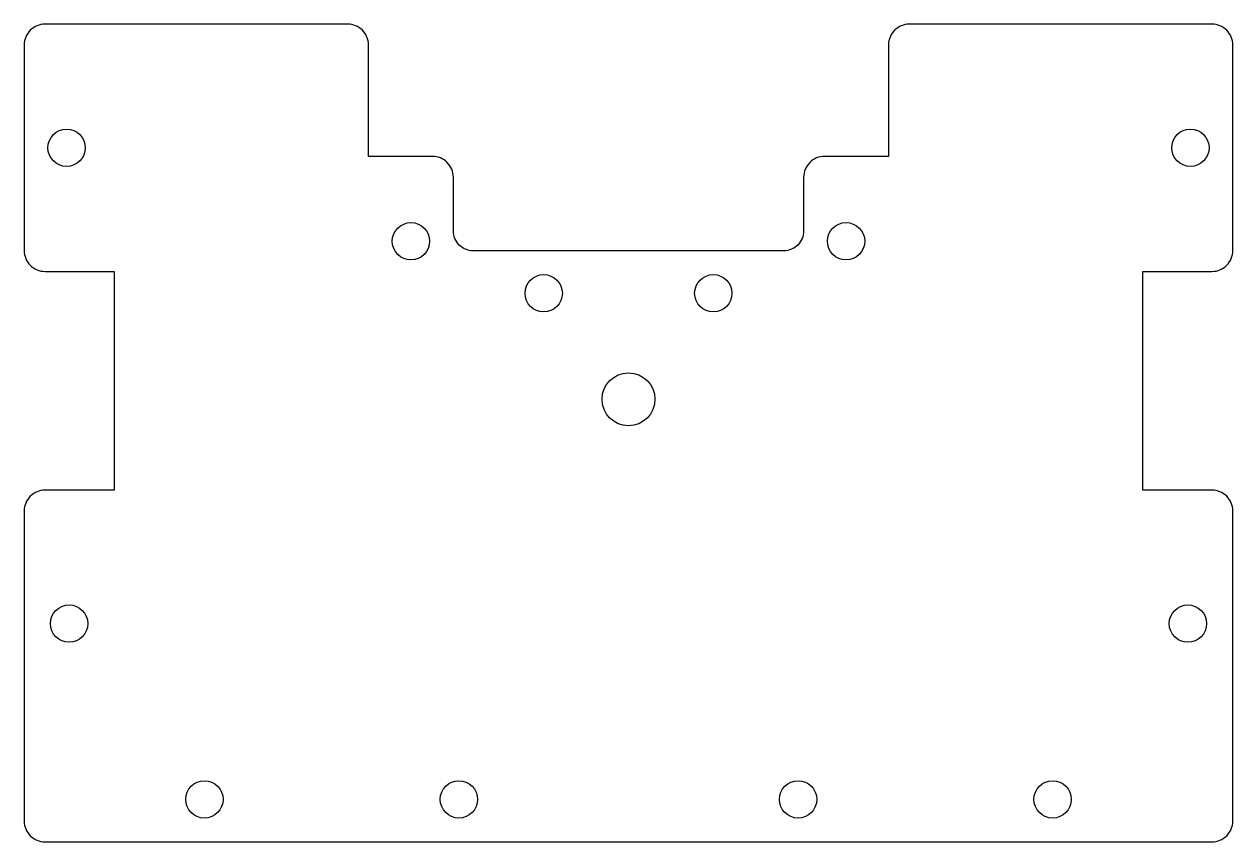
# Model space of a CAD drawing. Header units: inches. Extents: x -4.56 to 2.56, y -1.88 to 2.94.
import ezdxf

# ---------------------------------------------------------------- set-up
doc = ezdxf.new("R2010")
doc.units = ezdxf.units.IN
doc.layers.get('0').update_dxf_attribs({"linetype": 'CONTINUOUS'})

msp = doc.modelspace()

# ---------------------------------------------------------------- linework, layer by layer
msp.add_lwpolyline([(2.4407, -1.8789, 0.414214), (2.5637, -1.756), (2.5637, 0.0705, 0.414214), (2.4407, 0.1934), (2.0337, 0.1934), (2.0337, 1.4827), (2.4407, 1.4827, 0.414214), (2.5637, 1.6056), (2.5637, 2.8167, 0.414214), (2.4407, 2.9397), (0.6566, 2.9397, 0.414214), (0.5337, 2.8167), (0.5337, 2.1606), (0.1566, 2.1606, 0.414214), (0.0337, 2.0376), (0.0337, 1.721, -0.414214), (-0.0834, 1.604), (-1.9143, 1.604, -0.414214), (-2.0313, 1.721), (-2.0313, 2.0376, 0.414214), (-2.1543, 2.1606), (-2.5313, 2.1606), (-2.5313, 2.8167, 0.414214), (-2.6543, 2.9397), (-4.4384, 2.9397, 0.414214), (-4.5613, 2.8167), (-4.5613, 1.6056, 0.414214), (-4.4384, 1.4827), (-4.0313, 1.4827), (-4.0313, 0.1934), (-4.4384, 0.1934, 0.414214), (-4.5613, 0.0705), (-4.5613, -1.756, 0.414214), (-4.4384, -1.8789)], format="xyb", close=True)
for centre, radius in [((-4.3113, 2.2112), 0.11), ((2.3137, 2.2112), 0.11), ((-2.2813, 1.6606), 0.11), ((0.2837, 1.6606), 0.11), ((-1.4988, 1.354), 0.11), ((-0.4988, 1.354), 0.11), ((-0.9988, 0.729), 0.156), ((-4.2963, -0.5928), 0.11), ((2.2987, -0.5928), 0.11), ((-3.4988, -1.6289), 0.11), ((-1.9988, -1.6289), 0.11), ((0.0012, -1.6289), 0.11), ((1.5012, -1.6289), 0.11)]:
    msp.add_circle(centre, radius)

doc.saveas('drawing.dxf')
